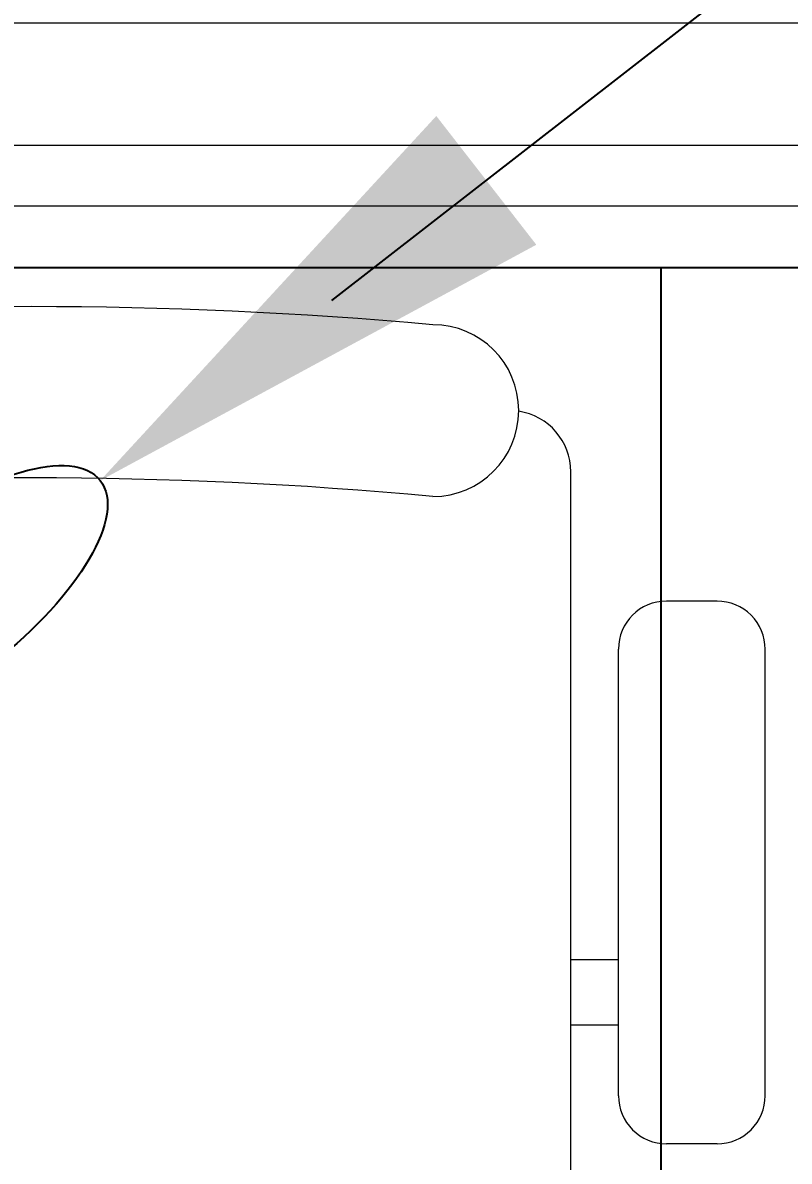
# Model space of a CAD drawing. Extents: x -12260 to 57327, y -29287 to 19916.
# Drawn here: x 26814.9 to 27128.4, y -3175.4 to -2710 of the extents above; entities that cross this region are included whole.
import ezdxf
from ezdxf import colors
from ezdxf.entities.mleader import LeaderData, LeaderLine
from ezdxf.math import Vec2, Vec3

# ---------------------------------------------------------------- set-up
doc = ezdxf.new("R2010")
doc.units = 0
doc.header["$LTSCALE"] = 0.25
doc.linetypes.add('DASHDOT', pattern=[25.4, 12.7, -6.35, 0, -6.35])
for name, color, linetype, lineweight in [('01-First Floor$0$Aluminum', 251, 'Continuous', 5), ('01-First Floor$0$LOADING', 253, 'Continuous', 5), ('01-First Floor$0$Walls', 251, 'Continuous', 5), ('E-LITE-CLNG-CNDT', 6, 'DASHDOT', 35), ('E-LITE-TEXT', 6, 'Continuous', 25)]:
    doc.layers.add(name, color=color, linetype=linetype, lineweight=lineweight)
doc.layers.add('01-First Floor$0$FALSE CEILING', color=251, linetype='Continuous')
doc.styles.add('DC_Elc_Romans', font='elc_romans.shx', dxfattribs={"width": 0.7})

# ---------------------------------------------------------------- blocks, each defined once
blk = doc.blocks.new('01-First Floor$0$GF21018-P')
at = {"color": 0}
for p, q in [((-0.2206958158158443, 0.4756307261486727), (-0.2206958158158443, 0.0674977280054634)), ((-0.2805980196294406, 0.3422072443699342), (-0.2598282612620899, 0.3422072443699342)), ((-0.3002131404457629, 0.322592123553612), (-0.3002131404457629, 0.1400010304266672)), ((-0.2402131404457641, 0.322592123553612), (-0.2402131404457641, 0.1400010304266708)), ((-0.2402131404457641, 0.2937232591883401), (-0.2206958158158443, 0.2937232591883365)), ((-0.2402131404457641, 0.2670847420663591), (-0.2206958158158443, 0.2670847420663591)), ((-0.2805980196294406, 0.1203859096103415), (-0.2598282612620899, 0.120385909610345))]:
    blk.add_line(p, q, dxfattribs=at)
for centre, radius, start, end in [((-0.2805980196294406, 0.322592123553612), 0.0196151208163253, 90, 180.0000000000001), ((-0.2598282612620899, 0.322592123553612), 0.0196151208163253, 359.9999999999999, 90), ((-0.2805980196294406, 0.1400010304266672), 0.0196151208163253, 180.0000000000001, 270.0000000000004), ((-0.2598282612620899, 0.1400010304266708), 0.0196151208163253, 270.0000000000006, 359.9999999999999), ((-0.1642902328567111, 0.0424977280054613), 0.0351139560901341, 90.00000000000004, 270), ((-4.0174444003e-06, 1.846735474002139), 1.776735474005004, 264.6945553321505, 275.3052680112835), ((-0.1956958158158457, 0.0674977280054634), 0.025, 179.9999999999999, 261.4720758531367), ((-3.2405935642e-06, 1.831363171438854), 1.831363171441721, 264.8532206013883, 275.1469821681523)]:
    blk.add_arc(centre, radius, start, end, dxfattribs=at)
blk = doc.blocks.new('01-First Floor$0$A$C37be4daf')
at = {"layer": '01-First Floor$0$Aluminum'}
for p, q in [((1416.012708463881, 598.2350409720093), (216.0127084634878, 598.2350409721257)), ((291.0127084634878, 573.2350409720093), (1341.012708463881, 573.2350409720093)), ((1391.012708463881, 548.2350409720093), (241.0127084634878, 548.2350409721257)), ((1416.012708463881, 498.2350409720093), (216.0127084634878, 498.2350409721257))]:
    blk.add_line(p, q, dxfattribs=at)
blk = doc.blocks.new('01-First Floor')
at = {"layer": '01-First Floor$0$FALSE CEILING', "linetype": 'Continuous'}
blk.add_line((27075.99999988321, -6810.000000013724), (27075.99999988321, -2810.000000013783), dxfattribs=at)
at = {"layer": '01-First Floor$0$FALSE CEILING'}
blk.add_lwpolyline([(29375.99999988321, -6810.000000013722), (25875.99999988321, -6810.000000013722), (25875.99999988321, -2810.00000001378), (29375.99999988321, -2810.00000001378)], close=True, dxfattribs=at)
at = {"layer": '01-First Floor$0$Walls'}
blk.add_line((29375.99999988341, -2810.000000013679), (25875.99999988341, -2810.000000013679), dxfattribs=at)
at = {"rotation": 180}
blk.add_blockref('01-First Floor$0$A$C37be4daf', (27481.37520684748, -2211.764959041699), dxfattribs=at)
at = {"layer": '01-First Floor$0$LOADING', "extrusion": (2.240207019314477e-05, 7.774263848676232e-06, 0.9999999997188542), "xscale": 1000, "yscale": 1000, "zscale": 1000, "rotation": 179.9985892349693}
blk.add_blockref('01-First Floor$0$GF21018-P', (26818.37249052351, -2826.033992422558, 0.4562382525782608), dxfattribs=at)
blk = doc.blocks.new('DC_Arrow-ArrowEllipse')
at = {"color": 0}
blk.add_ellipse((0, 0), major_axis=(0.4, -7.347638122934264e-17), ratio=0.4, dxfattribs=at)
at = {"color": 0, "ltscale": 0.5}
blk.add_solid([(-1.399999999994179, 0.1666666666569654), (-0.3999999999941792, 0), (-1.399999999994179, -0.1666666666860692)], dxfattribs=at)

msp = doc.modelspace()

# ---------------------------------------------------------------- block references
at = {"layer": 'E-LITE-CLNG-CNDT'}
msp.add_blockref('01-First Floor', (0, 0), dxfattribs=at)

# ---------------------------------------------------------------- leaders
at = {"layer": 'E-LITE-TEXT'}
ml = msp.add_multileader_mtext('Standard', dxfattribs=at)
ml.set_content('TO LP-F1/L15', color=256, style='DC_Elc_Romans')
ml.set_leader_properties(color=45)
ml.set_arrow_properties(name='DC_Arrow-ArrowEllipse')
ml.build(insert=Vec2(0, 0))
ml.multileader.update_dxf_attribs({"dogleg_length": 2, "arrow_head_size": 200, "scale": 100})
ctx = ml.context
ctx.base_point, ctx.scale, ctx.char_height, ctx.arrow_head_size, ctx.landing_gap_size, ctx.plane_origin = Vec3(27366.08767691604, -2648.85809901316, -0.1139410619501419), 100, 200, 200, 200, Vec3(18452.95928872671, -1144.613648082058, -0.1139410619501419)
notes = []
notes.append((ctx, [(0, (1, 1, 0), (27166.08767691604, -2648.85809901316, -0.1139410619501419), (1, 0), 200, [(0, [(26783.42458974716, -2946.233577628998, -0.1139410619501419)], 0, [])])]))
ctx.mtext.insert, ctx.mtext.flow_direction = Vec3(27566.08767691604, -2515.524765679826, -0.1139410619501419), 5
for ctx, leaders in notes:
    for number, flags, end, landing, length, lines in leaders:
        leader = LeaderData()
        leader.index, (leader.has_last_leader_line, leader.has_dogleg_vector, leader.attachment_direction) = number, flags
        leader.last_leader_point, leader.dogleg_vector, leader.dogleg_length = Vec3(end), Vec3(landing), length
        for number, points, colour, breaks in lines:
            line = LeaderLine()
            line.index, line.vertices, line.color, line.breaks = number, Vec3.list(points), colors.encode_raw_color(colour), breaks
            leader.lines.append(line)
        ctx.leaders.append(leader)

doc.saveas('drawing.dxf')
